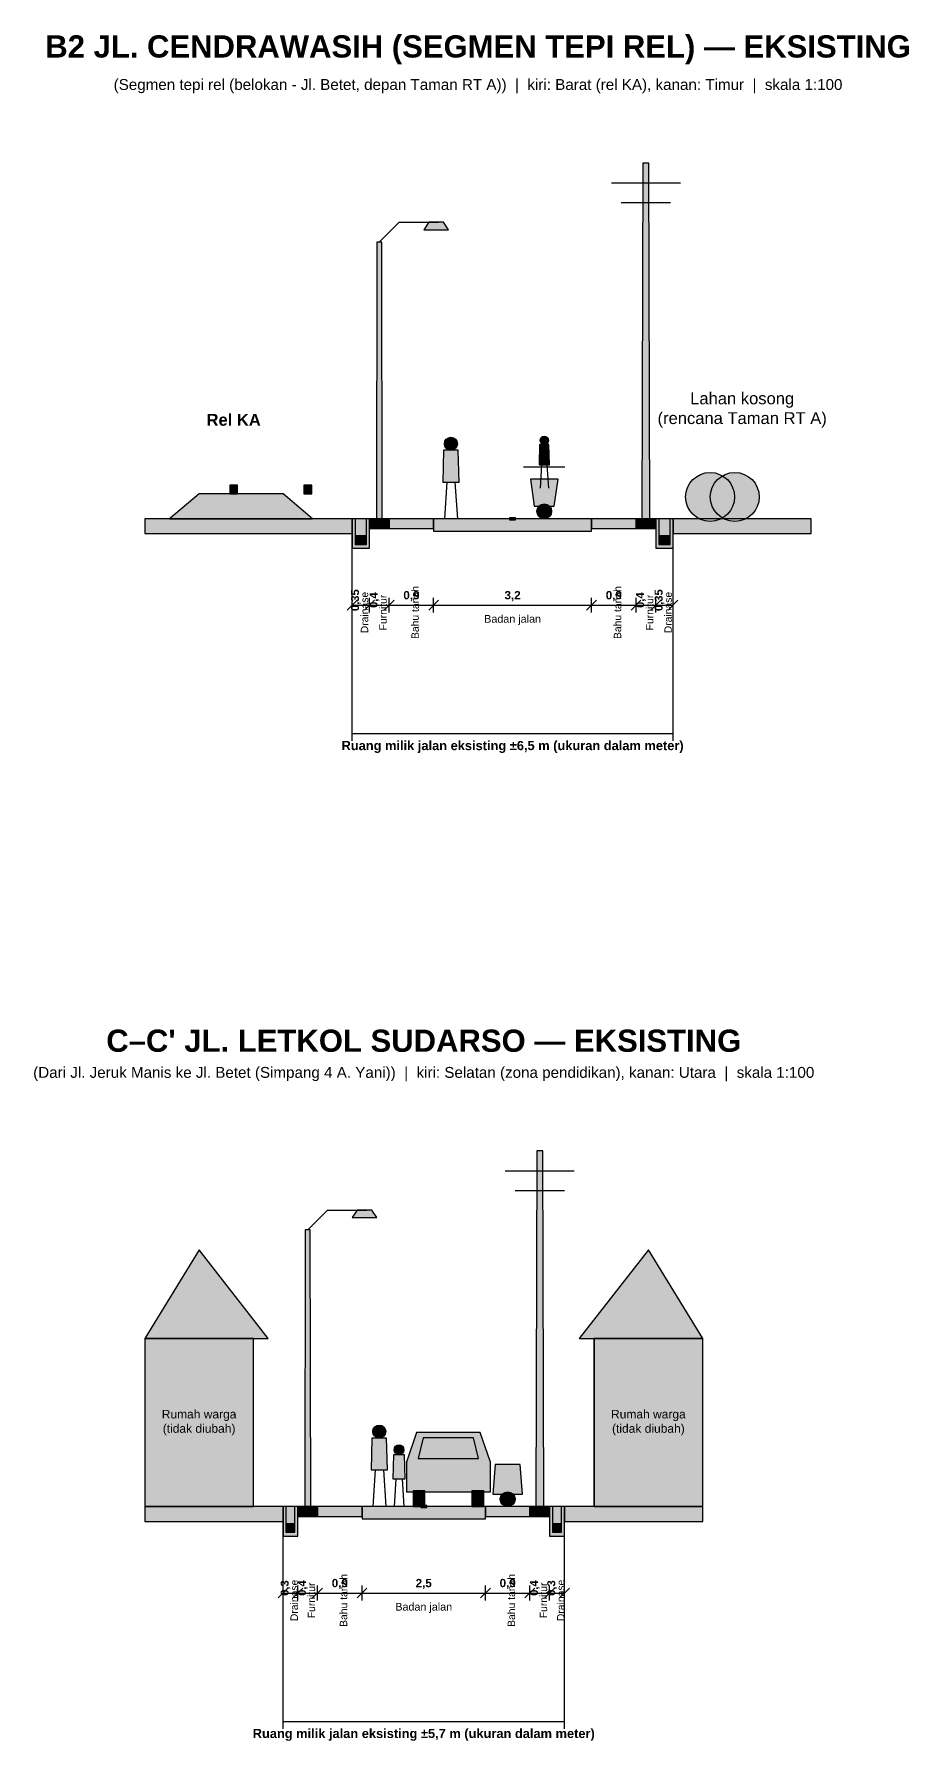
# Model space of a CAD drawing. Header units: metres. Extents: x -3.4 to 37.4, y -64.7 to 9.7.
# Drawn here: x -2.24 to 15.48, y -64.74 to -30.19 of the extents above; entities that cross this region are included whole.
import ezdxf

# ---------------------------------------------------------------- set-up
doc = ezdxf.new("R2010")
doc.units = ezdxf.units.M
for name, color, linetype in [('D32_PNP_BAHU', 7, 'Continuous'), ('D32_PNP_BANGUNAN', 7, 'Continuous'), ('D32_PNP_DIMENSI', 7, 'Continuous'), ('D32_PNP_DRAINASE', 7, 'Continuous'), ('D32_PNP_FURNITUR', 7, 'Continuous'), ('D32_PNP_JALAN', 7, 'Continuous'), ('D32_PNP_JUDUL', 7, 'Continuous'), ('D32_PNP_KENDARAAN', 7, 'Continuous'), ('D32_PNP_MARKA', 7, 'Continuous'), ('D32_PNP_ORANG', 7, 'Continuous'), ('D32_PNP_REL', 7, 'Continuous'), ('D32_PNP_TANAH', 7, 'Continuous'), ('D32_PNP_TEKS', 7, 'Continuous'), ('D32_PNP_UTILITAS', 7, 'Continuous'), ('D32_PNP_VEGETASI', 7, 'Continuous')]:
    doc.layers.add(name, color=color, linetype=linetype)
doc.styles.add('D32', font='arial.ttf')

msp = doc.modelspace()

# ---------------------------------------------------------------- hatches: boundary and pattern name
at = {"layer": 'D32_PNP_BAHU', "true_color": 0xb59468}
h = msp.add_hatch(color=7, dxfattribs=at)
h.dxf.hatch_style = 1
h.paths.add_polyline_path([(4.95, -40.2), (5.85, -40.2), (5.85, -40), (4.95, -40)])
h = msp.add_hatch(color=7, dxfattribs=at)
h.dxf.hatch_style = 1
h.paths.add_polyline_path([(9.05, -40.2), (9.95, -40.2), (9.95, -40), (9.05, -40)])
h = msp.add_hatch(color=7, dxfattribs=at)
h.dxf.hatch_style = 1
h.paths.add_polyline_path([(3.5, -60.2), (4.4, -60.2), (4.4, -60), (3.5, -60)])
h = msp.add_hatch(color=7, dxfattribs=at)
h.dxf.hatch_style = 1
h.paths.add_polyline_path([(6.9, -60.2), (7.8, -60.2), (7.8, -60), (6.9, -60)])
at = {"layer": 'D32_PNP_BANGUNAN', "true_color": 0xc4643c}
h = msp.add_hatch(color=7, dxfattribs=at)
h.dxf.hatch_style = 1
h.paths.add_polyline_path([(0, -56.6), (2.5, -56.6), (1.1, -54.8)])
h = msp.add_hatch(color=7, dxfattribs=at)
h.dxf.hatch_style = 1
h.paths.add_polyline_path([(8.8, -56.6), (11.3, -56.6), (10.2, -54.8)])
at = {"layer": 'D32_PNP_BANGUNAN', "true_color": 0xefe6d2}
h = msp.add_hatch(color=7, dxfattribs=at)
h.dxf.hatch_style = 1
h.paths.add_polyline_path([(0, -60), (2.2, -60), (2.2, -56.6), (0, -56.6)])
h = msp.add_hatch(color=7, dxfattribs=at)
h.dxf.hatch_style = 1
h.paths.add_polyline_path([(9.1, -60), (11.3, -60), (11.3, -56.6), (9.1, -56.6)])
at = {"layer": 'D32_PNP_DRAINASE', "true_color": 0xbdbdbd}
h = msp.add_hatch(color=7, dxfattribs=at)
h.dxf.hatch_style = 1
h.paths.add_polyline_path([(4.2, -40.6), (4.55, -40.6), (4.55, -40), (4.2, -40)])
at = {"layer": 'D32_PNP_DRAINASE', "true_color": 0xffffff}
h = msp.add_hatch(color=7, dxfattribs=at)
h.dxf.hatch_style = 1
h.paths.add_polyline_path([(4.26, -40.52), (4.49, -40.52), (4.49, -40), (4.26, -40)])
at = {"layer": 'D32_PNP_DRAINASE', "true_color": 0xbdbdbd}
h = msp.add_hatch(color=7, dxfattribs=at)
h.dxf.hatch_style = 1
h.paths.add_polyline_path([(10.35, -40.6), (10.7, -40.6), (10.7, -40), (10.35, -40)])
at = {"layer": 'D32_PNP_DRAINASE', "true_color": 0xffffff}
h = msp.add_hatch(color=7, dxfattribs=at)
h.dxf.hatch_style = 1
h.paths.add_polyline_path([(10.41, -40.52), (10.64, -40.52), (10.64, -40), (10.41, -40)])
at = {"layer": 'D32_PNP_DRAINASE', "true_color": 0x7fb7d9}
h = msp.add_hatch(color=7, dxfattribs=at)
h.dxf.hatch_style = 1
h.paths.add_polyline_path([(4.26, -40.52), (4.49, -40.52), (4.49, -40.35), (4.26, -40.35)])
h = msp.add_hatch(color=7, dxfattribs=at)
h.dxf.hatch_style = 1
h.paths.add_polyline_path([(10.41, -40.52), (10.64, -40.52), (10.64, -40.35), (10.41, -40.35)])
at = {"layer": 'D32_PNP_DRAINASE', "true_color": 0xbdbdbd}
h = msp.add_hatch(color=7, dxfattribs=at)
h.dxf.hatch_style = 1
h.paths.add_polyline_path([(2.8, -60.6), (3.1, -60.6), (3.1, -60), (2.8, -60)])
at = {"layer": 'D32_PNP_DRAINASE', "true_color": 0xffffff}
h = msp.add_hatch(color=7, dxfattribs=at)
h.dxf.hatch_style = 1
h.paths.add_polyline_path([(2.86, -60.52), (3.04, -60.52), (3.04, -60), (2.86, -60)])
at = {"layer": 'D32_PNP_DRAINASE', "true_color": 0xbdbdbd}
h = msp.add_hatch(color=7, dxfattribs=at)
h.dxf.hatch_style = 1
h.paths.add_polyline_path([(8.2, -60.6), (8.5, -60.6), (8.5, -60), (8.2, -60)])
at = {"layer": 'D32_PNP_DRAINASE', "true_color": 0xffffff}
h = msp.add_hatch(color=7, dxfattribs=at)
h.dxf.hatch_style = 1
h.paths.add_polyline_path([(8.26, -60.52), (8.44, -60.52), (8.44, -60), (8.26, -60)])
at = {"layer": 'D32_PNP_DRAINASE', "true_color": 0x7fb7d9}
h = msp.add_hatch(color=7, dxfattribs=at)
h.dxf.hatch_style = 1
h.paths.add_polyline_path([(2.86, -60.52), (3.04, -60.52), (3.04, -60.35), (2.86, -60.35)])
h = msp.add_hatch(color=7, dxfattribs=at)
h.dxf.hatch_style = 1
h.paths.add_polyline_path([(8.26, -60.52), (8.44, -60.52), (8.44, -60.35), (8.26, -60.35)])
at = {"layer": 'D32_PNP_FURNITUR', "true_color": 0xb59468}
h = msp.add_hatch(color=7, dxfattribs=at)
h.dxf.hatch_style = 1
h.paths.add_polyline_path([(4.55, -40.2), (4.95, -40.2), (4.95, -40), (4.55, -40)])
h = msp.add_hatch(color=7, dxfattribs=at)
h.dxf.hatch_style = 1
h.paths.add_polyline_path([(9.95, -40.2), (10.35, -40.2), (10.35, -40), (9.95, -40)])
h = msp.add_hatch(color=7, dxfattribs=at)
h.dxf.hatch_style = 1
h.paths.add_polyline_path([(3.1, -60.2), (3.5, -60.2), (3.5, -60), (3.1, -60)])
h = msp.add_hatch(color=7, dxfattribs=at)
h.dxf.hatch_style = 1
h.paths.add_polyline_path([(7.8, -60.2), (8.2, -60.2), (8.2, -60), (7.8, -60)])
at = {"layer": 'D32_PNP_JALAN', "true_color": 0x5b5b5b}
h = msp.add_hatch(color=7, dxfattribs=at)
h.dxf.hatch_style = 1
h.paths.add_polyline_path([(5.85, -40.25), (9.05, -40.25), (9.05, -40), (5.85, -40)])
h = msp.add_hatch(color=7, dxfattribs=at)
h.dxf.hatch_style = 1
h.paths.add_polyline_path([(4.4, -60.25), (6.9, -60.25), (6.9, -60), (4.4, -60)])
at = {"layer": 'D32_PNP_KENDARAAN', "true_color": 0x2c3e50}
h = msp.add_hatch(color=7, dxfattribs=at)
h.dxf.hatch_style = 1
h.paths.add_polyline_path([(7.89, -39.75), (8.29, -39.75), (8.37, -39.2), (7.81, -39.2)])
at = {"layer": 'D32_PNP_KENDARAAN', "true_color": 0x222222}
h = msp.add_hatch(color=7, dxfattribs=at)
h.dxf.hatch_style = 1
edge = h.paths.add_edge_path()
edge.add_arc((8.09, -39.85), 0.15, 0, 360)
at = {"layer": 'D32_PNP_KENDARAAN', "true_color": 0xd0d3d4}
h = msp.add_hatch(color=7, dxfattribs=at)
h.dxf.hatch_style = 1
h.paths.add_polyline_path([(5.3, -59.7), (7, -59.7), (7, -59.1), (6.796, -58.5), (5.504, -58.5), (5.3, -59.1)])
at = {"layer": 'D32_PNP_KENDARAAN', "true_color": 0x85929e}
h = msp.add_hatch(color=7, dxfattribs=at)
h.dxf.hatch_style = 1
h.paths.add_polyline_path([(5.538, -59.025), (6.762, -59.025), (6.66, -58.605), (5.64, -58.605)])
at = {"layer": 'D32_PNP_KENDARAAN', "true_color": 0x7b241c}
h = msp.add_hatch(color=7, dxfattribs=at)
h.dxf.hatch_style = 1
h.paths.add_polyline_path([(7.05, -59.75), (7.65, -59.75), (7.6, -59.15), (7.1, -59.15)])
at = {"layer": 'D32_PNP_KENDARAAN', "true_color": 0x222222}
h = msp.add_hatch(color=7, dxfattribs=at)
h.dxf.hatch_style = 1
h.paths.add_polyline_path([(5.435, -60), (5.675, -60), (5.675, -59.68), (5.435, -59.68)])
h = msp.add_hatch(color=7, dxfattribs=at)
h.dxf.hatch_style = 1
h.paths.add_polyline_path([(6.625, -60), (6.865, -60), (6.865, -59.68), (6.625, -59.68)])
h = msp.add_hatch(color=7, dxfattribs=at)
h.dxf.hatch_style = 1
edge = h.paths.add_edge_path()
edge.add_arc((7.35, -59.85), 0.15, 0, 360)
at = {"layer": 'D32_PNP_MARKA', "true_color": 0xffffff}
h = msp.add_hatch(color=7, dxfattribs=at)
h.dxf.hatch_style = 1
h.paths.add_polyline_path([(7.39, -40.02), (7.51, -40.02), (7.51, -39.98), (7.39, -39.98)])
h = msp.add_hatch(color=7, dxfattribs=at)
h.dxf.hatch_style = 1
h.paths.add_polyline_path([(5.59, -60.02), (5.71, -60.02), (5.71, -59.98), (5.59, -59.98)])
at = {"layer": 'D32_PNP_ORANG', "true_color": 0x3a3a3a}
h = msp.add_hatch(color=7, dxfattribs=at)
h.dxf.hatch_style = 1
edge = h.paths.add_edge_path()
edge.add_arc((6.2, -38.482), 0.132, 0, 360)
h = msp.add_hatch(color=7, dxfattribs=at)
h.dxf.hatch_style = 1
edge = h.paths.add_edge_path()
edge.add_arc((8.09, -38.414), 0.084, 0, 360)
at = {"layer": 'D32_PNP_ORANG', "true_color": 0x34495e}
h = msp.add_hatch(color=7, dxfattribs=at)
h.dxf.hatch_style = 1
h.paths.add_polyline_path([(6.035, -39.2575), (6.365, -39.2575), (6.3485, -38.614), (6.0515, -38.614)])
h = msp.add_hatch(color=7, dxfattribs=at)
h.dxf.hatch_style = 1
h.paths.add_polyline_path([(7.985, -38.9075), (8.195, -38.9075), (8.1845, -38.498), (7.9955, -38.498)])
at = {"layer": 'D32_PNP_ORANG', "true_color": 0x3a3a3a}
h = msp.add_hatch(color=7, dxfattribs=at)
h.dxf.hatch_style = 1
edge = h.paths.add_edge_path()
edge.add_arc((4.75, -58.482), 0.132, 0, 360)
at = {"layer": 'D32_PNP_ORANG', "true_color": 0x34495e}
h = msp.add_hatch(color=7, dxfattribs=at)
h.dxf.hatch_style = 1
h.paths.add_polyline_path([(4.585, -59.2575), (4.915, -59.2575), (4.8985, -58.614), (4.6015, -58.614)])
at = {"layer": 'D32_PNP_ORANG', "true_color": 0xc0392b}
h = msp.add_hatch(color=7, dxfattribs=at)
h.dxf.hatch_style = 1
h.paths.add_polyline_path([(5.025, -59.4375), (5.275, -59.4375), (5.2625, -58.95), (5.0375, -58.95)])
at = {"layer": 'D32_PNP_ORANG', "true_color": 0x3a3a3a}
h = msp.add_hatch(color=7, dxfattribs=at)
h.dxf.hatch_style = 1
edge = h.paths.add_edge_path()
edge.add_arc((5.15, -58.85), 0.1, 0, 360)
at = {"layer": 'D32_PNP_REL', "true_color": 0x333333}
h = msp.add_hatch(color=7, dxfattribs=at)
h.dxf.hatch_style = 1
h.paths.add_polyline_path([(1.72, -39.5), (1.88, -39.5), (1.88, -39.32), (1.72, -39.32)])
h = msp.add_hatch(color=7, dxfattribs=at)
h.dxf.hatch_style = 1
h.paths.add_polyline_path([(3.22, -39.5), (3.38, -39.5), (3.38, -39.32), (3.22, -39.32)])
at = {"layer": 'D32_PNP_REL', "true_color": 0x8a8a8a}
h = msp.add_hatch(color=7, dxfattribs=at)
h.dxf.hatch_style = 1
h.paths.add_polyline_path([(0.5, -40), (3.4, -40), (2.8, -39.5), (1.1, -39.5)])
at = {"layer": 'D32_PNP_TANAH', "true_color": 0xb59468}
h = msp.add_hatch(color=7, dxfattribs=at)
h.dxf.hatch_style = 1
h.paths.add_polyline_path([(0, -40.3), (4.2, -40.3), (4.2, -40), (0, -40)])
at = {"layer": 'D32_PNP_TANAH', "true_color": 0xa9cf7f}
h = msp.add_hatch(color=7, dxfattribs=at)
h.dxf.hatch_style = 1
h.paths.add_polyline_path([(10.7, -40.3), (13.5, -40.3), (13.5, -40), (10.7, -40)])
at = {"layer": 'D32_PNP_TANAH', "true_color": 0xb59468}
h = msp.add_hatch(color=7, dxfattribs=at)
h.dxf.hatch_style = 1
h.paths.add_polyline_path([(0, -60.3), (2.8, -60.3), (2.8, -60), (0, -60)])
h = msp.add_hatch(color=7, dxfattribs=at)
h.dxf.hatch_style = 1
h.paths.add_polyline_path([(8.5, -60.3), (11.3, -60.3), (11.3, -60), (8.5, -60)])
at = {"layer": 'D32_PNP_UTILITAS', "true_color": 0xbdbdbd}
h = msp.add_hatch(color=7, dxfattribs=at)
h.dxf.hatch_style = 1
h.paths.add_polyline_path([(10.07, -40), (10.23, -40), (10.21, -32.8), (10.09, -32.8)])
at = {"layer": 'D32_PNP_UTILITAS', "true_color": 0xf4d03f}
h = msp.add_hatch(color=7, dxfattribs=at)
h.dxf.hatch_style = 1
h.paths.add_polyline_path([(5.65, -34.15), (6.15, -34.15), (6.05, -34), (5.75, -34)])
at = {"layer": 'D32_PNP_UTILITAS', "true_color": 0xbdbdbd}
h = msp.add_hatch(color=7, dxfattribs=at)
h.dxf.hatch_style = 1
h.paths.add_polyline_path([(4.69, -40), (4.81, -40), (4.8, -34.4), (4.7, -34.4)])
h = msp.add_hatch(color=7, dxfattribs=at)
h.dxf.hatch_style = 1
h.paths.add_polyline_path([(7.92, -60), (8.08, -60), (8.06, -52.8), (7.94, -52.8)])
at = {"layer": 'D32_PNP_UTILITAS', "true_color": 0xf4d03f}
h = msp.add_hatch(color=7, dxfattribs=at)
h.dxf.hatch_style = 1
h.paths.add_polyline_path([(4.2, -54.15), (4.7, -54.15), (4.6, -54), (4.3, -54)])
at = {"layer": 'D32_PNP_UTILITAS', "true_color": 0xbdbdbd}
h = msp.add_hatch(color=7, dxfattribs=at)
h.dxf.hatch_style = 1
h.paths.add_polyline_path([(3.24, -60), (3.36, -60), (3.35, -54.4), (3.25, -54.4)])
at = {"layer": 'D32_PNP_VEGETASI', "true_color": 0x6aa84f}
h = msp.add_hatch(color=7, dxfattribs=at)
h.dxf.hatch_style = 1
edge = h.paths.add_edge_path()
edge.add_arc((11.45, -39.56), 0.495, 0, 360)
h = msp.add_hatch(color=7, dxfattribs=at)
h.dxf.hatch_style = 1
edge = h.paths.add_edge_path()
edge.add_arc((11.95, -39.56), 0.495, 0, 360)

# ---------------------------------------------------------------- linework, layer by layer
at = {"layer": 'D32_PNP_BAHU'}
for points in [[(4.95, -40.2), (5.85, -40.2), (5.85, -40), (4.95, -40)], [(9.05, -40.2), (9.95, -40.2), (9.95, -40), (9.05, -40)], [(3.5, -60.2), (4.4, -60.2), (4.4, -60), (3.5, -60)], [(6.9, -60.2), (7.8, -60.2), (7.8, -60), (6.9, -60)]]:
    msp.add_lwpolyline(points, close=True, dxfattribs=at)
at = {"layer": 'D32_PNP_BANGUNAN'}
for points in [[(0, -56.6), (2.5, -56.6), (1.1, -54.8)], [(8.8, -56.6), (11.3, -56.6), (10.2, -54.8)], [(0, -60), (2.2, -60), (2.2, -56.6), (0, -56.6)], [(9.1, -60), (11.3, -60), (11.3, -56.6), (9.1, -56.6)]]:
    msp.add_lwpolyline(points, close=True, dxfattribs=at)
at = {"layer": 'D32_PNP_BANGUNAN', "true_color": 0x2f3318}
for points in [[(2.2, -60), (2.2, -56.6)], [(9.1, -60), (9.1, -56.6)]]:
    msp.add_lwpolyline(points, dxfattribs=at)
at = {"layer": 'D32_PNP_DIMENSI', "true_color": 0x2f3318}
for points in [[(4.2, -44.5), (4.2, -40.3)], [(10.7, -44.5), (10.7, -40.3)], [(4.1, -41.85), (4.3, -41.65)], [(4.2, -41.9), (4.2, -41.6)], [(4.2, -41.75), (4.55, -41.75)], [(4.45, -41.85), (4.65, -41.65)], [(4.45, -41.85), (4.65, -41.65)], [(4.55, -41.9), (4.55, -41.6)], [(4.55, -41.9), (4.55, -41.6)], [(4.55, -41.75), (4.95, -41.75)], [(4.85, -41.85), (5.05, -41.65)], [(4.85, -41.85), (5.05, -41.65)], [(4.95, -41.9), (4.95, -41.6)], [(4.95, -41.9), (4.95, -41.6)], [(4.95, -41.75), (5.85, -41.75)], [(5.75, -41.85), (5.95, -41.65)], [(5.75, -41.85), (5.95, -41.65)], [(5.85, -41.9), (5.85, -41.6)], [(5.85, -41.9), (5.85, -41.6)], [(5.85, -41.75), (9.05, -41.75)], [(8.95, -41.85), (9.15, -41.65)], [(8.95, -41.85), (9.15, -41.65)], [(9.05, -41.9), (9.05, -41.6)], [(9.05, -41.9), (9.05, -41.6)], [(9.05, -41.75), (9.95, -41.75)], [(9.85, -41.85), (10.05, -41.65)], [(9.85, -41.85), (10.05, -41.65)], [(9.95, -41.9), (9.95, -41.6)], [(9.95, -41.9), (9.95, -41.6)], [(9.95, -41.75), (10.35, -41.75)], [(10.25, -41.85), (10.45, -41.65)], [(10.25, -41.85), (10.45, -41.65)], [(10.35, -41.9), (10.35, -41.6)], [(10.35, -41.9), (10.35, -41.6)], [(10.35, -41.75), (10.7, -41.75)], [(10.6, -41.85), (10.8, -41.65)], [(10.7, -41.9), (10.7, -41.6)], [(4.2, -44.35), (10.7, -44.35)], [(2.8, -64.5), (2.8, -60.3)], [(8.5, -64.5), (8.5, -60.3)], [(2.7, -61.85), (2.9, -61.65)], [(2.8, -61.9), (2.8, -61.6)], [(2.8, -61.75), (3.1, -61.75)], [(3, -61.85), (3.2, -61.65)], [(3, -61.85), (3.2, -61.65)], [(3.1, -61.9), (3.1, -61.6)], [(3.1, -61.9), (3.1, -61.6)], [(3.1, -61.75), (3.5, -61.75)], [(3.4, -61.85), (3.6, -61.65)], [(3.4, -61.85), (3.6, -61.65)], [(3.5, -61.9), (3.5, -61.6)], [(3.5, -61.9), (3.5, -61.6)], [(3.5, -61.75), (4.4, -61.75)], [(4.3, -61.85), (4.5, -61.65)], [(4.3, -61.85), (4.5, -61.65)], [(4.4, -61.9), (4.4, -61.6)], [(4.4, -61.9), (4.4, -61.6)], [(4.4, -61.75), (6.9, -61.75)], [(6.8, -61.85), (7, -61.65)], [(6.8, -61.85), (7, -61.65)], [(6.9, -61.9), (6.9, -61.6)], [(6.9, -61.9), (6.9, -61.6)], [(6.9, -61.75), (7.8, -61.75)], [(7.7, -61.85), (7.9, -61.65)], [(7.7, -61.85), (7.9, -61.65)], [(7.8, -61.9), (7.8, -61.6)], [(7.8, -61.9), (7.8, -61.6)], [(7.8, -61.75), (8.2, -61.75)], [(8.1, -61.85), (8.3, -61.65)], [(8.1, -61.85), (8.3, -61.65)], [(8.2, -61.9), (8.2, -61.6)], [(8.2, -61.9), (8.2, -61.6)], [(8.2, -61.75), (8.5, -61.75)], [(8.4, -61.85), (8.6, -61.65)], [(8.5, -61.9), (8.5, -61.6)], [(2.8, -64.35), (8.5, -64.35)]]:
    msp.add_lwpolyline(points, dxfattribs=at)
at = {"layer": 'D32_PNP_DRAINASE'}
for points in [[(4.2, -40.6), (4.55, -40.6), (4.55, -40), (4.2, -40)], [(4.26, -40.52), (4.49, -40.52), (4.49, -40), (4.26, -40)], [(10.35, -40.6), (10.7, -40.6), (10.7, -40), (10.35, -40)], [(10.41, -40.52), (10.64, -40.52), (10.64, -40), (10.41, -40)], [(4.26, -40.52), (4.49, -40.52), (4.49, -40.35), (4.26, -40.35)], [(10.41, -40.52), (10.64, -40.52), (10.64, -40.35), (10.41, -40.35)], [(2.8, -60.6), (3.1, -60.6), (3.1, -60), (2.8, -60)], [(2.86, -60.52), (3.04, -60.52), (3.04, -60), (2.86, -60)], [(8.2, -60.6), (8.5, -60.6), (8.5, -60), (8.2, -60)], [(8.26, -60.52), (8.44, -60.52), (8.44, -60), (8.26, -60)], [(2.86, -60.52), (3.04, -60.52), (3.04, -60.35), (2.86, -60.35)], [(8.26, -60.52), (8.44, -60.52), (8.44, -60.35), (8.26, -60.35)]]:
    msp.add_lwpolyline(points, close=True, dxfattribs=at)
at = {"layer": 'D32_PNP_FURNITUR'}
for points in [[(4.55, -40.2), (4.95, -40.2), (4.95, -40), (4.55, -40)], [(9.95, -40.2), (10.35, -40.2), (10.35, -40), (9.95, -40)], [(3.1, -60.2), (3.5, -60.2), (3.5, -60), (3.1, -60)], [(7.8, -60.2), (8.2, -60.2), (8.2, -60), (7.8, -60)]]:
    msp.add_lwpolyline(points, close=True, dxfattribs=at)
at = {"layer": 'D32_PNP_JALAN'}
for points in [[(5.85, -40.25), (9.05, -40.25), (9.05, -40), (5.85, -40)], [(4.4, -60.25), (6.9, -60.25), (6.9, -60), (4.4, -60)]]:
    msp.add_lwpolyline(points, close=True, dxfattribs=at)
at = {"layer": 'D32_PNP_JALAN', "true_color": 0x2f3318}
for points in [[(7.45, -39.99), (7.45, -39.99)], [(5.65, -59.99), (5.65, -59.99)]]:
    msp.add_lwpolyline(points, dxfattribs=at)
at = {"layer": 'D32_PNP_KENDARAAN', "true_color": 0x222222}
msp.add_lwpolyline([(7.67, -38.95), (8.51, -38.95)], dxfattribs=at)
at = {"layer": 'D32_PNP_KENDARAAN'}
for points in [[(7.89, -39.75), (8.29, -39.75), (8.37, -39.2), (7.81, -39.2)], [(5.3, -59.7), (7, -59.7), (7, -59.1), (6.796, -58.5), (5.504, -58.5), (5.3, -59.1)], [(5.538, -59.025), (6.762, -59.025), (6.66, -58.605), (5.64, -58.605)], [(7.05, -59.75), (7.65, -59.75), (7.6, -59.15), (7.1, -59.15)], [(5.435, -60), (5.675, -60), (5.675, -59.68), (5.435, -59.68)], [(6.625, -60), (6.865, -60), (6.865, -59.68), (6.625, -59.68)]]:
    msp.add_lwpolyline(points, close=True, dxfattribs=at)
for centre in [(8.09, -39.85), (7.35, -59.85)]:
    msp.add_circle(centre, 0.15, dxfattribs=at)
at = {"layer": 'D32_PNP_MARKA'}
for points in [[(7.39, -40.02), (7.51, -40.02), (7.51, -39.98), (7.39, -39.98)], [(5.59, -60.02), (5.71, -60.02), (5.71, -59.98), (5.59, -59.98)]]:
    msp.add_lwpolyline(points, close=True, dxfattribs=at)
at = {"layer": 'D32_PNP_ORANG'}
for points in [[(6.035, -39.2575), (6.365, -39.2575), (6.3485, -38.614), (6.0515, -38.614)], [(7.985, -38.9075), (8.195, -38.9075), (8.1845, -38.498), (7.9955, -38.498)], [(4.585, -59.2575), (4.915, -59.2575), (4.8985, -58.614), (4.6015, -58.614)], [(5.025, -59.4375), (5.275, -59.4375), (5.2625, -58.95), (5.0375, -58.95)]]:
    msp.add_lwpolyline(points, close=True, dxfattribs=at)
at = {"layer": 'D32_PNP_ORANG', "true_color": 0x3a3a3a}
for points in [[(8.0375, -38.9075), (8.006, -39.38)], [(8.1425, -38.9075), (8.174, -39.38)], [(6.1175, -39.2575), (6.068, -40)], [(6.2825, -39.2575), (6.332, -40)], [(4.6675, -59.2575), (4.618, -60)], [(4.8325, -59.2575), (4.882, -60)], [(5.0875, -59.4375), (5.05, -60)], [(5.2125, -59.4375), (5.25, -60)]]:
    msp.add_lwpolyline(points, dxfattribs=at)
at = {"layer": 'D32_PNP_ORANG'}
for centre, radius in [((6.2, -38.482), 0.132), ((8.09, -38.414), 0.084), ((4.75, -58.482), 0.132), ((5.15, -58.85), 0.1)]:
    msp.add_circle(centre, radius, dxfattribs=at)
at = {"layer": 'D32_PNP_REL'}
for points in [[(1.72, -39.5), (1.88, -39.5), (1.88, -39.32), (1.72, -39.32)], [(3.22, -39.5), (3.38, -39.5), (3.38, -39.32), (3.22, -39.32)], [(0.5, -40), (3.4, -40), (2.8, -39.5), (1.1, -39.5)]]:
    msp.add_lwpolyline(points, close=True, dxfattribs=at)
at = {"layer": 'D32_PNP_TANAH'}
for points in [[(0, -40.3), (4.2, -40.3), (4.2, -40), (0, -40)], [(10.7, -40.3), (13.5, -40.3), (13.5, -40), (10.7, -40)], [(0, -60.3), (2.8, -60.3), (2.8, -60), (0, -60)], [(8.5, -60.3), (11.3, -60.3), (11.3, -60), (8.5, -60)]]:
    msp.add_lwpolyline(points, close=True, dxfattribs=at)
at = {"layer": 'D32_PNP_UTILITAS'}
for points in [[(10.07, -40), (10.23, -40), (10.21, -32.8), (10.09, -32.8)], [(5.65, -34.15), (6.15, -34.15), (6.05, -34), (5.75, -34)], [(4.69, -40), (4.81, -40), (4.8, -34.4), (4.7, -34.4)], [(7.92, -60), (8.08, -60), (8.06, -52.8), (7.94, -52.8)], [(4.2, -54.15), (4.7, -54.15), (4.6, -54), (4.3, -54)], [(3.24, -60), (3.36, -60), (3.35, -54.4), (3.25, -54.4)]]:
    msp.add_lwpolyline(points, close=True, dxfattribs=at)
at = {"layer": 'D32_PNP_UTILITAS', "true_color": 0x2f3318}
for points in [[(9.45, -33.2), (10.85, -33.2)], [(9.65, -33.6), (10.65, -33.6)], [(4.75, -34.4), (5.15, -34), (5.95, -34)], [(7.3, -53.2), (8.7, -53.2)], [(7.5, -53.6), (8.5, -53.6)], [(3.3, -54.4), (3.7, -54), (4.5, -54)]]:
    msp.add_lwpolyline(points, dxfattribs=at)
at = {"layer": 'D32_PNP_VEGETASI'}
for centre in [(11.45, -39.56), (11.95, -39.56)]:
    msp.add_circle(centre, 0.495, dxfattribs=at)

# ---------------------------------------------------------------- texts
at = {"layer": 'D32_PNP_DIMENSI', "rotation": 90, "style": 'D32'}
for s, insert, char_height, attachment_point in [('\\fArial|b1;0,35', (4.375, -41.65), 0.162, 8), ('Bahu tanah', (5.4, -41.9), 0.15, 2), ('Bahu tanah', (9.5, -41.9), 0.15, 2), ('\\fArial|b1;0,35', (10.525, -41.65), 0.162, 8), ('Drainase', (4.375, -41.9), 0.15, 2), ('\\fArial|b1;0,4', (4.75, -41.65), 0.162, 8), ('Furnitur', (4.75, -41.9), 0.15, 2), ('\\fArial|b1;0,4', (10.15, -41.65), 0.162, 8), ('Furnitur', (10.15, -41.9), 0.15, 2), ('Drainase', (10.525, -41.9), 0.15, 2), ('\\fArial|b1;0,3', (2.95, -61.65), 0.162, 8), ('Drainase', (2.95, -61.9), 0.15, 2), ('\\fArial|b1;0,4', (3.3, -61.65), 0.162, 8), ('Bahu tanah', (3.95, -61.9), 0.15, 2), ('Bahu tanah', (7.35, -61.9), 0.15, 2), ('\\fArial|b1;0,4', (8, -61.65), 0.162, 8), ('\\fArial|b1;0,3', (8.35, -61.65), 0.162, 8), ('Drainase', (8.35, -61.9), 0.15, 2), ('Furnitur', (3.3, -61.9), 0.15, 2), ('Furnitur', (8, -61.9), 0.15, 2)]:
    msp.add_mtext(s, dxfattribs=dict(at, insert=insert, char_height=char_height, attachment_point=attachment_point))
at = {"layer": 'D32_PNP_DIMENSI', "style": 'D32'}
for s, insert, char_height, attachment_point in [('\\fArial|b1;0,9', (5.4, -41.67), 0.168, 8), ('\\fArial|b1;3,2', (7.45, -41.67), 0.168, 8), ('\\fArial|b1;0,9', (9.5, -41.67), 0.168, 8), ('Badan jalan', (7.45, -41.95), 0.156, 2), ('\\fArial|b1;Ruang milik jalan eksisting ±6,5 m (ukuran dalam meter)', (7.45, -44.5), 0.186, 2), ('\\fArial|b1;0,9', (3.95, -61.67), 0.168, 8), ('\\fArial|b1;2,5', (5.65, -61.67), 0.168, 8), ('\\fArial|b1;0,9', (7.35, -61.67), 0.168, 8), ('Badan jalan', (5.65, -61.95), 0.156, 2), ('\\fArial|b1;Ruang milik jalan eksisting ±5,7 m (ukuran dalam meter)', (5.65, -64.5), 0.186, 2)]:
    msp.add_mtext(s, dxfattribs=dict(at, insert=insert, char_height=char_height, attachment_point=attachment_point))
at = {"layer": 'D32_PNP_JUDUL', "style": 'D32'}
for s, insert, char_height, attachment_point in [('\\fArial|b1;B2 JL. CENDRAWASIH (SEGMEN TEPI REL) — EKSISTING', (6.75, -30.8), 0.45, 8), ('(Segmen tepi rel (belokan - Jl. Betet, depan Taman RT A))  |  kiri: Barat (rel KA), kanan: Timur  |  skala 1:100', (6.75, -31.1), 0.22, 2), ("\\fArial|b1;C–C' JL. LETKOL SUDARSO — EKSISTING", (5.65, -50.8), 0.45, 8), ('(Dari Jl. Jeruk Manis ke Jl. Betet (Simpang 4 A. Yani))  |  kiri: Selatan (zona pendidikan), kanan: Utara  |  skala 1:100', (5.65, -51.1), 0.22, 2)]:
    msp.add_mtext(s, dxfattribs=dict(at, insert=insert, char_height=char_height, attachment_point=attachment_point))
at = {"layer": 'D32_PNP_TEKS', "attachment_point": 5, "style": 'D32'}
for s, insert, char_height in [('Lahan kosong\\P(rencana Taman RT A)', (12.1, -37.8), 0.24), ('\\fArial|b1;Rel KA', (1.8, -38), 0.24), ('Rumah warga\\P(tidak diubah)', (1.1, -58.3), 0.174), ('Rumah warga\\P(tidak diubah)', (10.2, -58.3), 0.174)]:
    msp.add_mtext(s, dxfattribs=dict(at, insert=insert, char_height=char_height))

doc.saveas('drawing.dxf')
